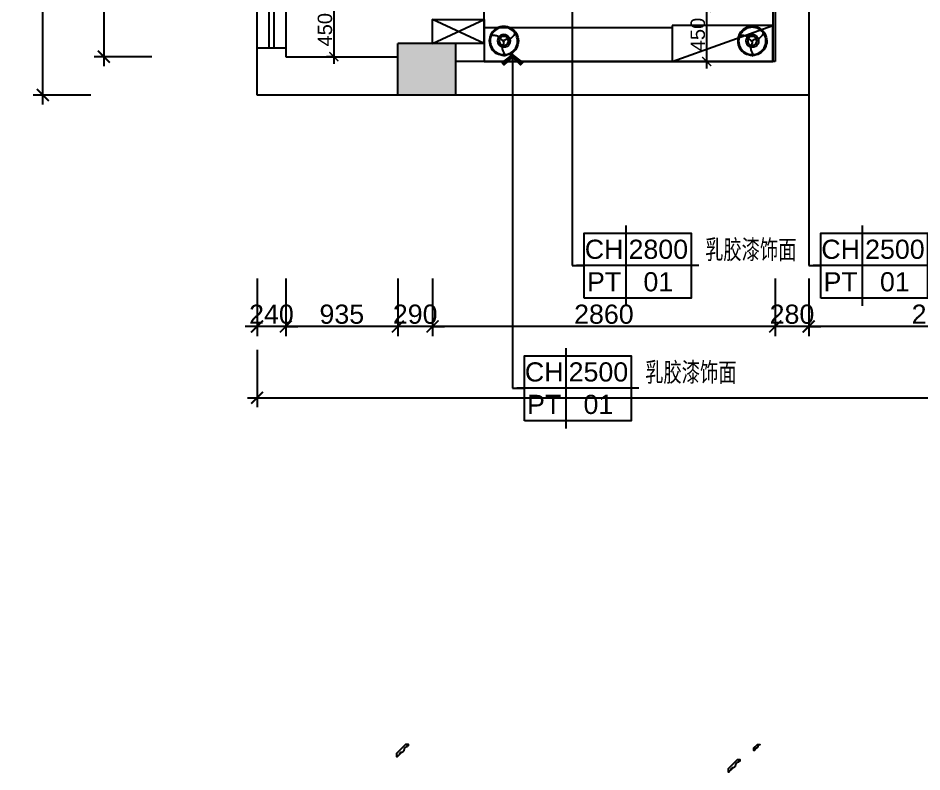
# Model space of a CAD drawing. Header units: millimetres. Extents: x 148889 to 229003, y -70503 to 111106.
# Drawn here: x 202287 to 209832, y 51360 to 57655 of the extents above; entities that cross this region are included whole.
import ezdxf
from ezdxf.enums import TextEntityAlignment as Align

# ---------------------------------------------------------------- set-up
doc = ezdxf.new("R2010")
doc.units = ezdxf.units.MM
for name, color, linetype in [('05-1立面造型线', 1, 'Continuous'), ('C-天花标高', 1, 'Continuous'), ('P-原墙线', 7, 'Continuous'), ('P-固定家具1(到顶)', 3, 'Continuous'), ('P-固定家具2(不到顶)', 2, 'Continuous'), ('P-外部尺寸', 44, 'Continuous'), ('P-新墙线', 4, 'Continuous'), ('P-窗', 3, 'Continuous')]:
    doc.layers.add(name, color=color, linetype=linetype)
doc.styles.add('Arial', font='arial.ttf')
doc.styles.add('hb', font='hbsmall.shx', dxfattribs={"width": 0.7})
doc.styles.add('ROMANS', font='ROMANS.shx', dxfattribs={"bigfont": 'BIGFONT.shx'})
doc.styles.add('st', font='', dxfattribs={"width": 0.7})
doc.styles.get('st').set_extended_font_data('SimSun')
doc.dimstyles.new('1比60', dxfattribs={"dimscale": 60, "dimtxt": 2, "dimasz": 1.25, "dimexe": 1, "dimexo": 1, "dimgap": 0.2, "dimtad": 1, "dimdec": 0, "dimrnd": 0.005, "dimzin": 0, "dimdsep": 46, "dimtxsty": 'Arial', "dimblk": 'ARCHTICK', "dimcen": 0.125, "dimdle": 1, "dimclrd": 44, "dimclre": 44, "dimclrt": 50, "dimadec": 0, "dimazin": 0, "dimtfac": 1, "dimtdec": 0, "dimtix": 1, "dimtmove": 2, "dimatfit": 3, "dimldrblk": 'DOT', "dimfxl": 4, "dimfxlon": 1, "dimtvp": 1, "dimtolj": 1, "dimtzin": 0, "dimarcsym": 0})
doc.dimstyles.new('1比80', dxfattribs={"dimscale": 80, "dimtxt": 2, "dimasz": 1.25, "dimexe": 1, "dimexo": 1, "dimgap": 0.25, "dimtad": 1, "dimdec": 0, "dimrnd": 0.005, "dimzin": 0, "dimdsep": 46, "dimtxsty": 'Arial', "dimblk": 'ARCHTICK', "dimcen": 0.125, "dimdle": 1, "dimclrd": 44, "dimclre": 44, "dimclrt": 50, "dimadec": 0, "dimazin": 0, "dimtfac": 1, "dimtdec": 0, "dimtix": 1, "dimtmove": 2, "dimatfit": 3, "dimldrblk": 'DOT', "dimfxl": 5, "dimfxlon": 1, "dimtvp": 1, "dimtolj": 1, "dimtzin": 0, "dimarcsym": 0})
doc.dimstyles.new('出图比例1：50', dxfattribs={"dimscale": 50, "dimtxt": 2.5, "dimasz": 2, "dimexe": 2, "dimexo": 2, "dimgap": 1, "dimtad": 1, "dimdec": 0, "dimrnd": 5, "dimzin": 0, "dimdsep": 46, "dimtxsty": 'ROMANS', "dimblk1": 'ZHL_XS', "dimblk2": 'ZHL_XS', "dimsah": 1, "dimcen": 0.09, "dimclrd": 256, "dimclre": 256, "dimclrt": 41, "dimadec": 0, "dimazin": 0, "dimtfac": 1, "dimtdec": 4, "dimtix": 1, "dimtmove": 2, "dimatfit": 3, "dimldrblk": 'ZHL_JT', "dimfxl": 1, "dimtolj": 1, "dimtzin": 0, "dimarcsym": 0})

# ---------------------------------------------------------------- blocks, each defined once
blk = doc.blocks.new('RC-')
for p, q in [((-1.51, -5.24), (-1.51, 5.24)), ((7.96, 0), (-7.96, 0))]:
    blk.add_line(p, q)
blk.add_lwpolyline([(-6.96, -4.24), (-6.96, 4.24), (6.96, 4.24), (6.96, -4.24)], close=True)
at = {"width": 0.7, "flags": 4}
for tag, height, style, p in [('NUM7', 2.5, 'st', (-8, 0.84)), ('NUM8', 2, 'hb', (-8, -3.39))]:
    blk.add_attdef(tag, text='', height=height, dxfattribs=dict(at, style=style)).set_placement(p, align=Align.RIGHT)
for tag, height, style, p in [('NUM1', 2, 'hb', (-4.37, 2.13)), ('NUM2', 2, 'hb', (2.7, 2.13)), ('NUM3', 2, 'hb', (-4.37, -2.11)), ('NUM4', 2, 'hb', (2.7, -2.11)), ('NUM9', 2, 'hb', (0, -6.66)), ('NUM10', 2.5, 'st', (0, -10.89))]:
    blk.add_attdef(tag, text='', height=height, dxfattribs=dict(at, style=style)).set_placement(p, align=Align.MIDDLE)
for tag, p, height, style in [('NUM5', (7.54, 0.84), 2.5, 'st'), ('NUM6', (7.54, -3.39), 2, 'hb')]:
    blk.add_attdef(tag, p, '', height=height, dxfattribs=dict(at, style=style))
blk = doc.blocks.new('ZHL_JT')
blk.add_line((-0.221, 0), (-1, 0))
blk.add_lwpolyline([(-0.221, 0), (-0.861, -0.689), (-0.654, -0.862), (0, 0), (-0.654, 0.862), (-0.861, 0.689)], close=True)
for points in [[(-0.861, 0.689), (-0.654, 0.862), (-0.221, 0), (0, 0)], [(-0.861, -0.689), (-0.654, -0.862), (-0.221, 0), (0, 0)]]:
    blk.add_solid(points)
blk = doc.blocks.new('ZHL_XS')
blk.add_line((-1, 0), (0, 0))
at = {"const_width": 0.2}
blk.add_lwpolyline([(-0.6, -0.6), (0.6, 0.6)], dxfattribs=at)
blk = doc.blocks.new('asdasdw')
at = {"color": 252, "linetype": 'ByBlock'}
for major_axis, start_param, end_param in [((-65.8, 134.8), 5.497787, 8.63938), ((-61.7, 126.4), 5.497787, 8.63938), ((-61.7, 126.4), 2.356194, 5.497787), ((-20.6, 42.1), 5.497787, 8.63938), ((-20.6, 42.1), 2.356194, 5.497787)]:
    blk.add_ellipse((4741.5, 6512.8, 0), major_axis=major_axis, ratio=1, start_param=start_param, end_param=end_param, dxfattribs=at)
at = {"color": 252, "linetype": 'ByBlock', "extrusion": (0, 0, -1)}
blk.add_ellipse((4741.5, 6512.8, 0), major_axis=(134.8, 65.8), ratio=1, start_param=5.497787, end_param=8.63938, dxfattribs=at)
at = {"color": 252}
blk.add_ellipse((4741.5, 6512.8, 0), major_axis=(-28.8, 59), ratio=1, start_param=5.497787, end_param=8.63938, dxfattribs=at)
at = {"color": 252, "extrusion": (0, 0, -1)}
blk.add_ellipse((4741.5, 6512.8, 0), major_axis=(59, 28.8), ratio=1, start_param=5.497787, end_param=8.63938, dxfattribs=at)
at = {"color": 252}
for points in [[(4856.8, 6622.7, 0), (4846.2, 6612.7, 0), (4834.2, 6595.3, 0), (4826.8, 6580, 0), (4818.8, 6566.1, 0), (4806, 6551.3, 0), (4787.4, 6542.1, 0), (4756.7, 6527.2, 0), (4745.8, 6518.8, 0), (4739.3, 6512.8, 0)], [(4588.6, 6557.7, 0), (4602.5, 6553.5, 0), (4623.6, 6551.8, 0), (4640.6, 6553.1, 0), (4656.6, 6553.1, 0), (4675.8, 6549.4, 0), (4693.1, 6537.9, 0), (4721.4, 6518.7, 0), (4734.1, 6513.5, 0), (4742.5, 6510.8, 0)], [(4779, 6357.9, 0), (4775.6, 6372.1, 0), (4766.6, 6391.2, 0), (4757, 6405.2, 0), (4749, 6419.1, 0), (4742.6, 6437.6, 0), (4743.9, 6458.3, 0), (4746.4, 6492.4, 0), (4744.6, 6506, 0), (4742.6, 6514.6, 0)]]:
    blk.add_spline(points, degree=3, dxfattribs=at)
blk = doc.blocks.new('_ArchTick')
at = {"color": 0, "linetype": 'ByBlock', "const_width": 0.15}
blk.add_lwpolyline([(-0.5, -0.5), (0.5, 0.5)], dxfattribs=at)
blk = doc.blocks.new('*D766')
at = {"layer": 'P-外部尺寸', "color": 44, "lineweight": -2, "transparency": 16777216}
for p, q in [((208886.9, 55479.6), (208886.9, 54999.6)), ((211101.9, 55479.6), (211101.9, 54999.6)), ((211181.9, 55079.6), (208806.9, 55079.6))]:
    blk.add_line(p, q, dxfattribs=at)
at = {"layer": 'P-外部尺寸', "color": 44, "lineweight": -2, "transparency": 16777216, "xscale": 100, "yscale": 100, "zscale": 100, "rotation": 180}
blk.add_blockref('_ArchTick', (208886.9, 55079.6), dxfattribs=at)
at = {"layer": 'P-外部尺寸', "color": 44, "lineweight": -2, "transparency": 16777216, "xscale": 100, "yscale": 100, "zscale": 100}
blk.add_blockref('_ArchTick', (211101.9, 55079.6), dxfattribs=at)
at = {"layer": 'P-外部尺寸', "color": 50, "transparency": 16777216, "insert": (209994.4, 55181.3), "char_height": 160, "attachment_point": 5, "style": 'Arial'}
blk.add_mtext('\\A1;2215', dxfattribs=at)
blk = doc.blocks.new('_Dot')
at = {"color": 0, "linetype": 'ByBlock', "lineweight": -2}
blk.add_line((-0.5, 0), (-1, 0), dxfattribs=at)
at = {"color": 0, "linetype": 'ByBlock', "const_width": 0.5}
blk.add_lwpolyline([(-0.25, 0, 1), (0.25, 0, 1)], format="xyb", close=True, dxfattribs=at)
blk = doc.blocks.new('*D767')
at = {"layer": 'P-外部尺寸', "color": 44, "lineweight": -2, "transparency": 16777216}
for p, q in [((208606.9, 55479.6), (208606.9, 54999.6)), ((208886.9, 55479.6), (208886.9, 54999.6)), ((208606.9, 55079.6), (208506.9, 55079.6)), ((208886.9, 55079.6), (208606.9, 55079.6)), ((208886.9, 55079.6), (208986.9, 55079.6))]:
    blk.add_line(p, q, dxfattribs=at)
at = {"layer": 'P-外部尺寸', "color": 44, "lineweight": -2, "transparency": 16777216, "xscale": 100, "yscale": 100, "zscale": 100}
blk.add_blockref('_ArchTick', (208606.9, 55079.6), dxfattribs=at)
at = {"layer": 'P-外部尺寸', "color": 44, "lineweight": -2, "transparency": 16777216, "xscale": 100, "yscale": 100, "zscale": 100, "rotation": 180}
blk.add_blockref('_ArchTick', (208886.9, 55079.6), dxfattribs=at)
at = {"layer": 'P-外部尺寸', "color": 50, "transparency": 16777216, "insert": (208746.9, 55181.3), "char_height": 160, "attachment_point": 5, "style": 'Arial'}
blk.add_mtext('\\A1;280', dxfattribs=at)
blk = doc.blocks.new('*D768')
at = {"layer": 'P-外部尺寸', "color": 44, "lineweight": -2, "transparency": 16777216}
for p, q in [((205746.9, 55479.6), (205746.9, 54999.6)), ((208606.9, 55479.6), (208606.9, 54999.6)), ((208686.9, 55079.6), (205666.9, 55079.6))]:
    blk.add_line(p, q, dxfattribs=at)
at = {"layer": 'P-外部尺寸', "color": 44, "lineweight": -2, "transparency": 16777216, "xscale": 100, "yscale": 100, "zscale": 100, "rotation": 180}
blk.add_blockref('_ArchTick', (205746.9, 55079.6), dxfattribs=at)
at = {"layer": 'P-外部尺寸', "color": 44, "lineweight": -2, "transparency": 16777216, "xscale": 100, "yscale": 100, "zscale": 100}
blk.add_blockref('_ArchTick', (208606.9, 55079.6), dxfattribs=at)
at = {"layer": 'P-外部尺寸', "color": 50, "transparency": 16777216, "insert": (207176.9, 55181.3), "char_height": 160, "attachment_point": 5, "style": 'Arial'}
blk.add_mtext('\\A1;2860', dxfattribs=at)
blk = doc.blocks.new('*D769')
at = {"layer": 'P-外部尺寸', "color": 44, "lineweight": -2, "transparency": 16777216}
for p, q in [((205456.9, 55479.6), (205456.9, 54999.6)), ((205746.9, 55479.6), (205746.9, 54999.6)), ((205456.9, 55079.6), (205356.9, 55079.6)), ((205746.9, 55079.6), (205456.9, 55079.6)), ((205746.9, 55079.6), (205846.9, 55079.6))]:
    blk.add_line(p, q, dxfattribs=at)
at = {"layer": 'P-外部尺寸', "color": 44, "lineweight": -2, "transparency": 16777216, "xscale": 100, "yscale": 100, "zscale": 100}
blk.add_blockref('_ArchTick', (205456.9, 55079.6), dxfattribs=at)
at = {"layer": 'P-外部尺寸', "color": 44, "lineweight": -2, "transparency": 16777216, "xscale": 100, "yscale": 100, "zscale": 100, "rotation": 180}
blk.add_blockref('_ArchTick', (205746.9, 55079.6), dxfattribs=at)
at = {"layer": 'P-外部尺寸', "color": 50, "transparency": 16777216, "insert": (205601.9, 55181.3), "char_height": 160, "attachment_point": 5, "style": 'Arial'}
blk.add_mtext('\\A1;290', dxfattribs=at)
blk = doc.blocks.new('*D770')
at = {"layer": 'P-外部尺寸', "color": 44, "lineweight": -2, "transparency": 16777216}
for p, q in [((204521.9, 55479.6), (204521.9, 54999.6)), ((205456.9, 55479.6), (205456.9, 54999.6)), ((205536.9, 55079.6), (204441.9, 55079.6))]:
    blk.add_line(p, q, dxfattribs=at)
at = {"layer": 'P-外部尺寸', "color": 44, "lineweight": -2, "transparency": 16777216, "xscale": 100, "yscale": 100, "zscale": 100, "rotation": 180}
blk.add_blockref('_ArchTick', (204521.9, 55079.6), dxfattribs=at)
at = {"layer": 'P-外部尺寸', "color": 44, "lineweight": -2, "transparency": 16777216, "xscale": 100, "yscale": 100, "zscale": 100}
blk.add_blockref('_ArchTick', (205456.9, 55079.6), dxfattribs=at)
at = {"layer": 'P-外部尺寸', "color": 50, "transparency": 16777216, "insert": (204989.4, 55181.4), "char_height": 160, "attachment_point": 5, "style": 'Arial'}
blk.add_mtext('\\A1;935', dxfattribs=at)
blk = doc.blocks.new('*D771')
at = {"layer": 'P-外部尺寸', "color": 44, "lineweight": -2, "transparency": 16777216}
for p, q in [((204281.9, 55479.6), (204281.9, 54999.6)), ((204521.9, 55479.6), (204521.9, 54999.6)), ((204281.9, 55079.6), (204181.9, 55079.6)), ((204521.9, 55079.6), (204281.9, 55079.6)), ((204521.9, 55079.6), (204621.9, 55079.6))]:
    blk.add_line(p, q, dxfattribs=at)
at = {"layer": 'P-外部尺寸', "color": 44, "lineweight": -2, "transparency": 16777216, "xscale": 100, "yscale": 100, "zscale": 100}
blk.add_blockref('_ArchTick', (204281.9, 55079.6), dxfattribs=at)
at = {"layer": 'P-外部尺寸', "color": 44, "lineweight": -2, "transparency": 16777216, "xscale": 100, "yscale": 100, "zscale": 100, "rotation": 180}
blk.add_blockref('_ArchTick', (204521.9, 55079.6), dxfattribs=at)
at = {"layer": 'P-外部尺寸', "color": 50, "transparency": 16777216, "insert": (204401.9, 55181.3), "char_height": 160, "attachment_point": 5, "style": 'Arial'}
blk.add_mtext('\\A1;240', dxfattribs=at)
blk = doc.blocks.new('*D772')
at = {"layer": 'P-外部尺寸', "color": 44, "lineweight": -2, "transparency": 16777216}
for p, q in [((204281.9, 54884.9), (204281.9, 54404.9)), ((218321.9, 54884.9), (218321.9, 54404.9)), ((204201.9, 54484.9), (218401.9, 54484.9))]:
    blk.add_line(p, q, dxfattribs=at)
at = {"layer": 'P-外部尺寸', "color": 44, "lineweight": -2, "transparency": 16777216, "xscale": 100, "yscale": 100, "zscale": 100, "rotation": 180}
blk.add_blockref('_ArchTick', (204281.9, 54484.9), dxfattribs=at)
at = {"layer": 'P-外部尺寸', "color": 44, "lineweight": -2, "transparency": 16777216, "xscale": 100, "yscale": 100, "zscale": 100}
blk.add_blockref('_ArchTick', (218321.9, 54484.9), dxfattribs=at)
at = {"layer": 'P-外部尺寸', "color": 50, "transparency": 16777216, "insert": (211301.9, 54586.6), "char_height": 160, "attachment_point": 5, "style": 'Arial'}
blk.add_mtext('\\A1;14040', dxfattribs=at)
blk = doc.blocks.new('*D796')
at = {"layer": 'P-外部尺寸', "color": 44, "lineweight": -2, "transparency": 16777216}
for p, q in [((203003.5, 59592.5), (203003.5, 57252.5)), ((203403.5, 59512.5), (202923.5, 59512.5)), ((203403.5, 57332.5), (202923.5, 57332.5))]:
    blk.add_line(p, q, dxfattribs=at)
at = {"layer": 'P-外部尺寸', "color": 44, "lineweight": -2, "transparency": 16777216, "xscale": 100, "yscale": 100, "zscale": 100}
for p, rotation in [((203003.5, 59512.5), 90), ((203003.5, 57332.5), 270)]:
    blk.add_blockref('_ArchTick', p, dxfattribs=dict(at, rotation=rotation))
at = {"layer": 'P-外部尺寸', "color": 50, "transparency": 16777216, "insert": (202901.9, 58422.5), "char_height": 160, "attachment_point": 5, "rotation": 90, "style": 'Arial'}
blk.add_mtext('\\A1;2180', dxfattribs=at)
blk = doc.blocks.new('*D797')
at = {"layer": 'P-外部尺寸', "color": 44, "lineweight": -2, "transparency": 16777216}
for p, q in [((202493.7, 56932.5), (202493.7, 65887.5)), ((202893.7, 65807.5), (202413.7, 65807.5)), ((202893.7, 57012.5), (202413.7, 57012.5))]:
    blk.add_line(p, q, dxfattribs=at)
at = {"layer": 'P-外部尺寸', "color": 44, "lineweight": -2, "transparency": 16777216, "xscale": 100, "yscale": 100, "zscale": 100}
for p, rotation in [((202493.7, 65807.5), 90), ((202493.7, 57012.5), 270)]:
    blk.add_blockref('_ArchTick', p, dxfattribs=dict(at, rotation=rotation))
at = {"layer": 'P-外部尺寸', "color": 50, "transparency": 16777216, "insert": (202392, 61410), "char_height": 160, "attachment_point": 5, "rotation": 90, "style": 'Arial'}
blk.add_mtext('\\A1;8795', dxfattribs=at)
blk = doc.blocks.new('*D1023')
at = {"layer": 'P-新墙线', "color": 44, "lineweight": -2, "transparency": 16777216}
for p, q in [((204922.2, 57842.5), (204922.2, 57272.5)), ((205074.4, 57782.5), (204862.2, 57782.5)), ((204929.4, 57332.5), (204862.2, 57332.5))]:
    blk.add_line(p, q, dxfattribs=at)
at = {"layer": 'P-新墙线', "color": 44, "lineweight": -2, "transparency": 16777216, "xscale": 75, "yscale": 75, "zscale": 75}
for p, rotation in [((204922.2, 57782.5), 90), ((204922.2, 57332.5), 270)]:
    blk.add_blockref('_ArchTick', p, dxfattribs=dict(at, rotation=rotation))
at = {"layer": 'P-新墙线', "color": 50, "transparency": 16777216, "insert": (204848.9, 57557.5), "char_height": 120, "attachment_point": 5, "rotation": 90, "style": 'Arial'}
blk.add_mtext('\\A1;450', dxfattribs=at)
blk = doc.blocks.new('*D1037')
at = {"layer": 'P-新墙线', "color": 44, "lineweight": -2, "transparency": 16777216}
for p, q in [((208034.4, 57802.5), (208034.4, 57232.5)), ((208136.9, 57742.5), (207974.4, 57742.5)), ((208274.4, 57292.5), (207974.4, 57292.5))]:
    blk.add_line(p, q, dxfattribs=at)
at = {"layer": 'P-新墙线', "color": 44, "lineweight": -2, "transparency": 16777216, "xscale": 75, "yscale": 75, "zscale": 75}
for p, rotation in [((208034.4, 57742.5), 90), ((208034.4, 57292.5), 270)]:
    blk.add_blockref('_ArchTick', p, dxfattribs=dict(at, rotation=rotation))
at = {"layer": 'P-新墙线', "color": 50, "transparency": 16777216, "insert": (207961.2, 57517.5), "char_height": 120, "attachment_point": 5, "rotation": 90, "style": 'Arial'}
blk.add_mtext('\\A1;450', dxfattribs=at)

msp = doc.modelspace()

# ---------------------------------------------------------------- hatches: boundary and pattern name
at = {"layer": 'P-原墙线'}
msp.add_hatch(color=8, dxfattribs=at).paths.add_polyline_path([(205746.9, 57442.5), (205456.9, 57442.5), (205456.9, 57012.5), (205941.9, 57012.5), (205941.9, 57442.5)])

# ---------------------------------------------------------------- linework, layer by layer
at = {"layer": '05-1立面造型线'}
for points in [[(205538.8, 51572.5), (205538.8, 51580.5), (205546.8, 51580.5), (205546.8, 51588.5), (205521.8, 51588.5), (205446.8, 51513.5), (205446.8, 51488.5), (205454.8, 51488.5), (205454.8, 51496.5, 0.414214), (205474.8, 51516.5), (205482.8, 51516.5), (205482.8, 51524.5), (205486.5, 51524.6), (205489, 51524.9), (205491.6, 51525.5), (205493.3, 51526), (205495.9, 51527), (205498.8, 51528.5), (205501.6, 51530.4), (205503.3, 51531.8), (205505.1, 51533.6), (205506.5, 51535.5), (205507.8, 51537.8), (205508.9, 51540.1), (205510, 51543), (205510.8, 51545.7), (205511.5, 51548.3), (205512.1, 51550.8), (205512.7, 51552.8), (205513.2, 51554.4), (205513.9, 51556.5), (205514.9, 51558.7), (205515.6, 51559.8), (205516.3, 51560.9), (205517.5, 51562.5), (205518.2, 51563.3), (205519.2, 51564.4), (205520.4, 51565.5), (205521.8, 51566.7), (205523.6, 51568.1), (205525.2, 51569.1), (205526.5, 51569.8), (205527.9, 51570.5), (205529.2, 51571), (205531, 51571.6), (205533.1, 51572.1), (205535.3, 51572.4)], [(208447, 51558.2), (208447, 51555.2, 0.414214), (208437, 51545.2), (208434, 51545.2), (208434, 51540.2), (208429, 51540.2), (208429, 51560.2), (208459, 51590.2), (208479, 51590.2), (208479, 51585.2), (208477.7, 51585.2), (208476.3, 51585.2), (208475.5, 51585.2), (208474.7, 51585.1), (208473.7, 51585), (208473, 51584.9), (208472.3, 51584.8), (208471.6, 51584.6), (208470.3, 51584.1), (208470, 51583.9), (208469.8, 51583.8), (208469.1, 51583.4), (208468.6, 51583.1), (208468.6, 51583.1), (208468.3, 51583), (208467.8, 51582.6), (208467, 51582), (208466.3, 51581.2), (208466, 51580.9), (208465.6, 51580.5), (208465.3, 51580.1), (208465, 51579.6), (208464.8, 51579.4), (208464.5, 51578.9), (208464.3, 51578.6), (208464.1, 51578.3), (208463.8, 51577.7), (208463.5, 51577.1), (208463.2, 51576.6), (208463, 51576.1), (208462.7, 51575.4), (208462.6, 51575), (208462.3, 51574.3), (208462.1, 51573.7), (208461.7, 51572.1), (208461.3, 51570.7), (208460.9, 51569.3), (208460.6, 51568.3), (208460, 51566.6), (208459.6, 51565.5), (208459, 51564.3), (208458.3, 51563.2), (208457.6, 51562.4), (208456.4, 51561.2), (208454.7, 51560), (208453.4, 51559.3), (208452.1, 51558.8), (208450.3, 51558.4), (208449.2, 51558.3)], [(208305.5, 51444), (208305.5, 51452), (208313.5, 51452), (208313.5, 51460), (208288.5, 51460), (208213.5, 51385), (208213.5, 51360), (208221.5, 51360), (208221.5, 51368, 0.414214), (208241.5, 51388), (208249.5, 51388), (208249.5, 51396), (208253.2, 51396.1), (208255.7, 51396.4), (208258.3, 51397), (208260, 51397.6), (208262.6, 51398.6), (208265.5, 51400.1), (208268.3, 51401.9), (208270, 51403.3), (208271.8, 51405.2), (208273.2, 51407), (208274.5, 51409.3), (208275.6, 51411.7), (208276.7, 51414.5), (208277.5, 51417.2), (208278.2, 51419.9), (208278.8, 51422.3), (208279.4, 51424.4), (208279.9, 51426), (208280.6, 51428.1), (208281.6, 51430.2), (208282.3, 51431.4), (208283, 51432.4), (208284.2, 51434.1), (208284.9, 51434.9), (208285.9, 51435.9), (208287.1, 51437.1), (208288.5, 51438.3), (208290.3, 51439.6), (208291.9, 51440.6), (208293.2, 51441.4), (208294.6, 51442), (208295.9, 51442.6), (208297.7, 51443.1), (208299.8, 51443.6), (208302, 51443.9)]]:
    msp.add_lwpolyline(points, format="xyb", close=True, dxfattribs=at)
at = {"layer": 'P-原墙线'}
for p, q in [((208606.9, 58477.5), (208606.9, 57292.5)), ((208886.9, 58197.5), (208886.9, 57012.5)), ((205746.9, 57442.5), (205746.9, 57642.5)), ((205456.9, 57012.5), (205456.9, 57442.5)), ((205746.9, 57442.5), (205456.9, 57442.5)), ((205941.9, 57442.5), (205746.9, 57442.5)), ((205941.9, 57012.5), (205941.9, 57442.5)), ((204521.9, 57402.5), (204281.9, 57402.5)), ((204281.9, 57012.5), (204281.9, 57402.5)), ((204521.9, 57402.5), (204521.9, 57332.5)), ((204521.9, 57332.5), (205456.9, 57332.5)), ((208606.9, 57292.5), (205941.9, 57292.5)), ((205941.9, 57012.5), (204281.9, 57012.5)), ((208886.9, 57012.5), (205941.9, 57012.5))]:
    msp.add_line(p, q, dxfattribs=at)
at = {"layer": 'P-固定家具1(到顶)', "color": 252}
for p, q in [((205746.9, 57442.5), (206176.9, 57642.5)), ((206176.9, 57442.5), (205746.9, 57642.5)), ((207746.9, 57572.5), (206176.9, 57572.5)), ((207746.9, 57292.5), (208586.9, 57592.5)), ((207746.9, 57592.5), (207746.9, 57292.5)), ((207746.9, 57592.5), (207746.9, 57292.5)), ((206176.9, 57442.5), (205941.9, 57442.5))]:
    msp.add_line(p, q, dxfattribs=at)
at = {"layer": 'P-固定家具1(到顶)'}
for points in [[(208586.9, 58532.5), (208586.9, 57292.5)], [(206176.9, 57642.5), (206176.9, 57292.5), (205941.9, 57292.5), (205941.9, 57442.5), (205746.9, 57442.5), (205746.9, 57642.5), (206176.9, 57642.5)]]:
    msp.add_lwpolyline(points, dxfattribs=at)
at = {"layer": 'P-固定家具1(到顶)', "color": 252}
msp.add_lwpolyline([(206176.9, 57592.5), (206176.9, 57292.5), (208586.9, 57292.5), (208586.9, 57592.5), (207746.9, 57592.5)], dxfattribs=at)
at = {"layer": 'P-固定家具2(不到顶)'}
msp.add_line((206176.9, 57442.5), (206176.9, 57892.5), dxfattribs=at)
at = {"layer": 'P-窗'}
for p, q in [((204381.9, 57402.5), (204381.9, 58862.5)), ((204421.9, 58862.5), (204421.9, 57402.5))]:
    msp.add_line(p, q, dxfattribs=at)
msp.add_lwpolyline([(204281.9, 58862.5), (204521.9, 58862.5), (204521.9, 57402.5), (204281.9, 57402.5)], close=True, dxfattribs=at)

# ---------------------------------------------------------------- block references
at = {"layer": 'C-天花标高'}
ref = msp.add_blockref('RC-', (207458.8, 55588.4), dxfattribs=dict(at, xscale=64, yscale=64, zscale=64))
ref.add_attrib('NUM1', 'CH', dxfattribs={"layer": '0', "color": 50, "height": 160, "style": 'Arial', "flags": 4}).set_placement((207178.8, 55724.5), align=Align.MIDDLE)
ref.add_attrib('NUM2', '2800', dxfattribs={"layer": '0', "color": 50, "height": 160, "style": 'Arial'}).set_placement((207631.3, 55724.5), align=Align.MIDDLE)
ref.add_attrib('NUM3', 'PT', dxfattribs={"layer": '0', "color": 50, "height": 160, "style": 'Arial'}).set_placement((207178.8, 55453.2), align=Align.MIDDLE)
ref.add_attrib('NUM4', '01', dxfattribs={"layer": '0', "color": 50, "height": 160, "style": 'Arial'}).set_placement((207631.3, 55453.2), align=Align.MIDDLE)
ref.add_attrib('NUM5', '乳胶漆饰面', (208021.2, 55642.4), dxfattribs={"layer": '0', "color": 50, "height": 160, "style": 'st', "width": 0.7})
ref = msp.add_blockref('RC-', (209433.2, 55588.4), dxfattribs=dict(at, xscale=64, yscale=64, zscale=64))
ref.add_attrib('NUM1', 'CH', dxfattribs={"layer": '0', "color": 50, "height": 160, "style": 'Arial', "flags": 4}).set_placement((209153.2, 55724.5), align=Align.MIDDLE)
ref.add_attrib('NUM2', '2500', dxfattribs={"layer": '0', "color": 50, "height": 160, "style": 'Arial'}).set_placement((209605.8, 55724.5), align=Align.MIDDLE)
ref.add_attrib('NUM3', 'PT', dxfattribs={"layer": '0', "color": 50, "height": 160, "style": 'Arial'}).set_placement((209153.2, 55453.2), align=Align.MIDDLE)
ref.add_attrib('NUM4', '01', dxfattribs={"layer": '0', "color": 50, "height": 160, "style": 'Arial'}).set_placement((209605.8, 55453.2), align=Align.MIDDLE)
ref.add_attrib('NUM5', '乳胶漆饰面', (209995.6, 55642.4), dxfattribs={"layer": '0', "color": 50, "height": 160, "style": 'st', "width": 0.7})
ref = msp.add_blockref('RC-', (206958.6, 54564.1), dxfattribs=dict(at, xscale=64, yscale=64, zscale=64))
ref.add_attrib('NUM1', 'CH', dxfattribs={"layer": '0', "color": 50, "height": 160, "style": 'Arial', "flags": 4}).set_placement((206678.6, 54700.3), align=Align.MIDDLE)
ref.add_attrib('NUM2', '2500', dxfattribs={"layer": '0', "color": 50, "height": 160, "style": 'Arial'}).set_placement((207131.2, 54700.3), align=Align.MIDDLE)
ref.add_attrib('NUM3', 'PT', dxfattribs={"layer": '0', "color": 50, "height": 160, "style": 'Arial'}).set_placement((206678.6, 54429), align=Align.MIDDLE)
ref.add_attrib('NUM4', '01', dxfattribs={"layer": '0', "color": 50, "height": 160, "style": 'Arial'}).set_placement((207131.2, 54429), align=Align.MIDDLE)
ref.add_attrib('NUM5', '乳胶漆饰面', (207521, 54618.2), dxfattribs={"layer": '0', "color": 50, "height": 160, "style": 'st', "width": 0.7})
at = {"layer": 'P-固定家具2(不到顶)', "color": 3, "xscale": 0.8099999999937436, "yscale": 0.8099999999976717, "zscale": 0.81, "rotation": 349.2405088091241}
for p in [(201583.8, 52998.6, 0), (203657.3, 52998.6, 0)]:
    msp.add_blockref('asdasdw', p, dxfattribs=at)

# ---------------------------------------------------------------- dimensions: what is measured, and where the dimension line sits
at = {"layer": 'P-外部尺寸'}
for base, p1, p2, picture, middle in [((202493.7, 65807.5), (203003.5, 57012.5), (203003.5, 65807.5), '*D797', (202392, 61410)), ((203003.5, 57332.5), (204551.5, 59512.5), (204551.5, 57332.5), '*D796', (202901.9, 58422.5))]:
    dim = msp.add_linear_dim(base=base, p1=p1, p2=p2, angle=90, dimstyle='1比80', dxfattribs=at)
    dim.commit()
    dim.dimension.update_dxf_attribs({"geometry": picture, "text_midpoint": middle})
for base, p1, p2, picture, middle in [((204281.9, 55079.6), (204521.9, 57557.6), (204281.9, 57557.6), '*D771', (204401.9, 55181.3)), ((204521.9, 55079.6), (205456.9, 57557.6), (204521.9, 57557.6), '*D770', (204989.4, 55181.4)), ((205456.9, 55079.6), (205746.9, 57557.6), (205456.9, 57557.6), '*D769', (205601.9, 55181.3)), ((205746.9, 55079.6), (208606.9, 57557.6), (205746.9, 57557.6), '*D768', (207176.9, 55181.3)), ((208606.9, 55079.6), (208886.9, 57425.8), (208606.9, 57557.6), '*D767', (208746.9, 55181.3)), ((208886.9, 55079.6), (211101.9, 57425.8), (208886.9, 57425.8), '*D766', (209994.4, 55181.3)), ((218321.9, 54484.9), (204281.9, 55079.6), (218321.9, 55079.6), '*D772', (211301.9, 54586.6))]:
    dim = msp.add_linear_dim(base=base, p1=p1, p2=p2, dimstyle='1比80', dxfattribs=at)
    dim.commit()
    dim.dimension.update_dxf_attribs({"geometry": picture, "text_midpoint": middle})
at = {"layer": 'P-新墙线'}
for base, p1, p2, picture, middle in [((204922.2, 57332.5), (205134.4, 57782.5), (204989.4, 57332.5), '*D1023', (204848.9, 57557.5)), ((208034.4, 57292.5), (208196.9, 57742.5), (208586.9, 57292.5), '*D1037', (207961.2, 57517.5))]:
    dim = msp.add_linear_dim(base=base, p1=p1, p2=p2, angle=90, dimstyle='1比60', dxfattribs=at)
    dim.commit()
    dim.dimension.update_dxf_attribs({"geometry": picture, "text_midpoint": middle})

# ---------------------------------------------------------------- leaders
at = {"layer": 'C-天花标高'}
for points in [[(208887.6, 59325.1), (208887.6, 55588.4), (208987.6, 55588.4)], [(206913.2, 58186.9), (206913.2, 55588.4), (207013.2, 55588.4)], [(206413, 57349.9), (206413, 54564.1), (206513, 54564.1)]]:
    msp.add_leader(points, dimstyle='出图比例1：50', override={"dimgap": 1, "dimtad": 0}, dxfattribs=at)

doc.saveas('drawing.dxf')
